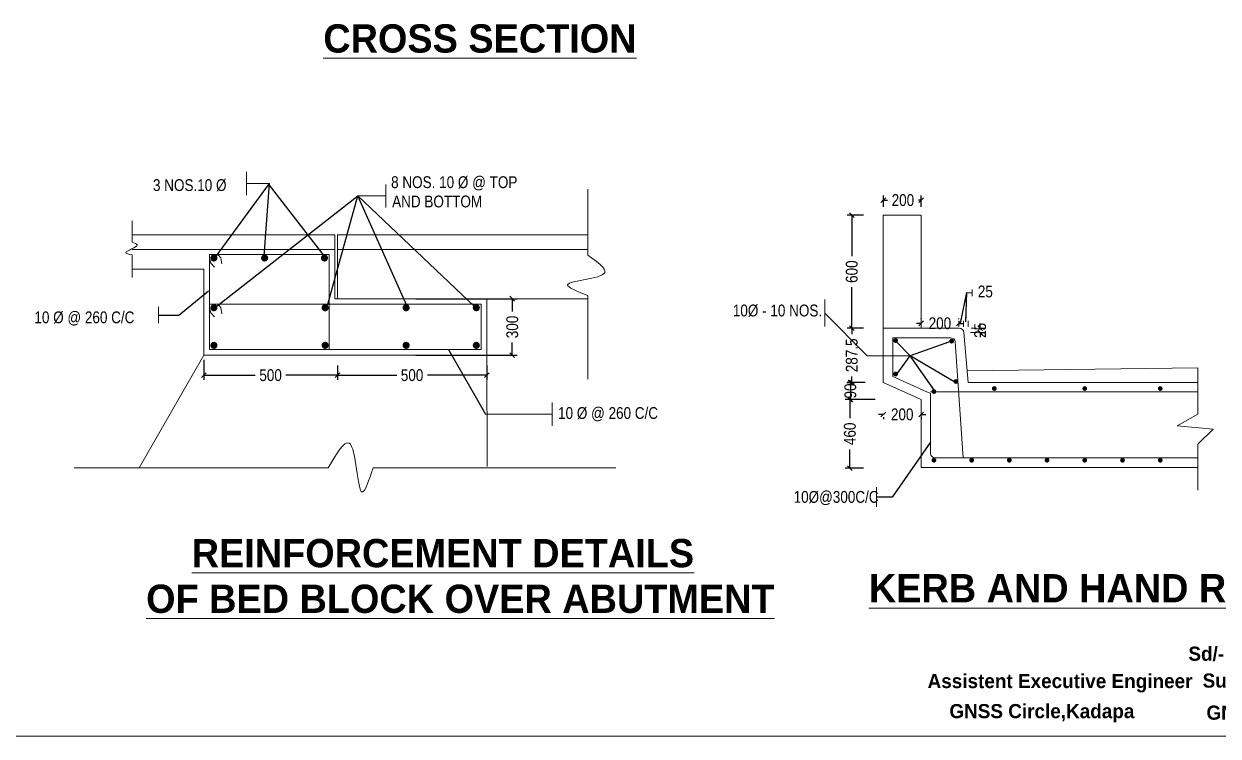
# Model space of a CAD drawing. Header units: millimetres. Extents: x 634882 to 694912, y 48526 to 85494.
# Drawn here: x 649237 to 674564, y 48526 to 63629 of the extents above; entities that cross this region are included whole.
import ezdxf

# ---------------------------------------------------------------- set-up
doc = ezdxf.new("R2010")
doc.units = ezdxf.units.MM
doc.header["$LTSCALE"] = 300
doc.header["$MEASUREMENT"] = 0
doc.layers.add('abutment', color=7, linetype='Continuous')
doc.layers.add('canal', color=7, linetype='Continuous')
doc.styles.add('ARIAL NARROW', font='ARIALN.TTF', dxfattribs={"height": 250})
doc.styles.add('CITYBLUEPR', font='cityb___.ttf')
doc.dimstyles.new('STANDARD$0', dxfattribs={"dimscale": 88.888889, "dimtxt": 0.02, "dimasz": 0.02, "dimexe": 0.05, "dimexo": 0.1, "dimgap": 0.002, "dimtad": 2, "dimdec": 0, "dimzin": 1, "dimdsep": 46, "dimtxsty": 'Standard', "dimcen": 0.09, "dimadec": 0, "dimazin": 0, "dimtfac": 1, "dimtdec": 4, "dimtofl": 0, "dimtmove": 0, "dimatfit": 3, "dimfxl": 1, "dimtolj": 1, "dimtzin": 1, "dimarcsym": 0})
doc.dimstyles.new('STANDARD$7', dxfattribs={"dimtxt": 2, "dimasz": 2, "dimexe": 1.25, "dimexo": 0.625, "dimtad": 1, "dimdec": 0, "dimlfac": 0.5, "dimdsep": 46, "dimtxsty": 'ARIAL NARROW', "dimcen": 2.5, "dimdle": 0.1, "dimse1": 1, "dimse2": 1, "dimadec": 0, "dimazin": 0, "dimtfac": 1, "dimtdec": 0, "dimtmove": 0, "dimatfit": 3, "dimfxl": 1, "dimtolj": 1, "dimtzin": 0, "dimarcsym": 0})

# ---------------------------------------------------------------- blocks, each defined once
blk = doc.blocks.new('_Oblique')
at = {"color": 0, "linetype": 'ByBlock', "lineweight": -2}
blk.add_line((-0.5, -0.5), (0.5, 0.5), dxfattribs=at)
blk = doc.blocks.new('*D126')
at = {"layer": 'abutment', "color": 0, "lineweight": -2, "transparency": 16777216}
for p, q in [((653053, 56502), (653053, 56079)), ((655886, 56383), (655886, 56079)), ((653053, 56179), (654143, 56179)), ((655886, 56179), (654795, 56179))]:
    blk.add_line(p, q, dxfattribs=at)
at = {"layer": 'Defpoints', "color": 0, "lineweight": 9, "transparency": 16777216}
for p in [(653053, 56602), (655886, 56483), (653053, 56179)]:
    blk.add_point(p, dxfattribs=at)
at = {"layer": 'abutment', "color": 0, "lineweight": -2, "transparency": 16777216, "xscale": 100, "yscale": 100, "zscale": 100, "rotation": 180}
blk.add_blockref('_Oblique', (653053, 56179), dxfattribs=at)
at = {"layer": 'abutment', "color": 0, "lineweight": -2, "transparency": 16777216, "xscale": 100, "yscale": 100, "zscale": 100}
blk.add_blockref('_Oblique', (655886, 56179), dxfattribs=at)
at = {"layer": 'abutment', "color": 0, "lineweight": 9, "transparency": 16777216, "insert": (654469, 56179), "char_height": 250, "attachment_point": 5, "style": 'ARIAL NARROW'}
blk.add_mtext('\\A1;500', dxfattribs=at)
blk = doc.blocks.new('*D127')
at = {"layer": 'abutment', "color": 0, "lineweight": -2, "transparency": 16777216}
for p, q in [((657548, 57802), (659695, 57802)), ((659595, 57802), (659595, 57528)), ((659595, 56602), (659595, 56876)), ((657548, 56602), (659695, 56602))]:
    blk.add_line(p, q, dxfattribs=at)
at = {"layer": 'Defpoints', "color": 0, "lineweight": 9, "transparency": 16777216}
for p in [(657448, 57802), (657448, 56602), (659595, 56602)]:
    blk.add_point(p, dxfattribs=at)
at = {"layer": 'abutment', "color": 0, "lineweight": -2, "transparency": 16777216, "xscale": 100, "yscale": 100, "zscale": 100}
for p, rotation in [((659595, 57802), 90), ((659595, 56602), 270)]:
    blk.add_blockref('_Oblique', p, dxfattribs=dict(at, rotation=rotation))
at = {"layer": 'abutment', "color": 0, "lineweight": 9, "transparency": 16777216, "insert": (659595, 57202), "char_height": 250, "attachment_point": 5, "rotation": 90, "style": 'ARIAL NARROW'}
blk.add_mtext('\\A1;300', dxfattribs=at)
blk = doc.blocks.new('*D128')
at = {"layer": 'abutment', "color": 0, "lineweight": -2, "transparency": 16777216}
for p, q in [((655886, 56383), (655886, 56079)), ((659053, 56383), (659053, 56079)), ((655886, 56179), (657143, 56179)), ((659053, 56179), (657795, 56179))]:
    blk.add_line(p, q, dxfattribs=at)
at = {"layer": 'Defpoints', "color": 0, "lineweight": 9, "transparency": 16777216}
for p in [(655886, 56483), (659053, 56483), (655886, 56179)]:
    blk.add_point(p, dxfattribs=at)
at = {"layer": 'abutment', "color": 0, "lineweight": -2, "transparency": 16777216, "xscale": 100, "yscale": 100, "zscale": 100, "rotation": 180}
blk.add_blockref('_Oblique', (655886, 56179), dxfattribs=at)
at = {"layer": 'abutment', "color": 0, "lineweight": -2, "transparency": 16777216, "xscale": 100, "yscale": 100, "zscale": 100}
blk.add_blockref('_Oblique', (659053, 56179), dxfattribs=at)
at = {"layer": 'abutment', "color": 0, "lineweight": 9, "transparency": 16777216, "insert": (657469, 56179), "char_height": 250, "attachment_point": 5, "style": 'ARIAL NARROW'}
blk.add_mtext('\\A1;500', dxfattribs=at)
blk = doc.blocks.new('*D129')
at = {"layer": 'abutment', "color": 0, "lineweight": -2, "transparency": 16777216}
for p, q in [((667045, 59575), (666695, 59575)), ((666795, 59575), (666795, 58702)), ((666795, 57175), (666795, 58048)), ((667045, 57175), (666695, 57175))]:
    blk.add_line(p, q, dxfattribs=at)
at = {"layer": 'Defpoints', "color": 0, "lineweight": 9, "transparency": 16777216}
for p in [(666795, 59575), (667145, 59575), (667145, 57175)]:
    blk.add_point(p, dxfattribs=at)
at = {"layer": 'abutment', "color": 0, "lineweight": -2, "transparency": 16777216, "xscale": 100, "yscale": 100, "zscale": 100}
for p, rotation in [((666795, 59575), 90), ((666795, 57175), 270)]:
    blk.add_blockref('_Oblique', p, dxfattribs=dict(at, rotation=rotation))
at = {"layer": 'abutment', "color": 0, "lineweight": 9, "transparency": 16777216, "insert": (666795, 58375), "char_height": 250, "attachment_point": 5, "rotation": 90, "style": 'ARIAL NARROW'}
blk.add_mtext('\\A1;600', dxfattribs=at)
blk = doc.blocks.new('*D130')
at = {"layer": 'abutment', "color": 0, "lineweight": -2, "transparency": 16777216}
for p, q in [((668264, 57279), (668164, 57279)), ((668264, 57369), (668264, 57379)), ((669064, 57369), (669064, 57379)), ((669064, 57279), (669164, 57279))]:
    blk.add_line(p, q, dxfattribs=at)
at = {"layer": 'Defpoints', "color": 0, "lineweight": 9, "transparency": 16777216}
for p in [(668264, 57279), (668264, 57269), (669064, 57269)]:
    blk.add_point(p, dxfattribs=at)
at = {"layer": 'abutment', "color": 0, "lineweight": -2, "transparency": 16777216, "xscale": 100, "yscale": 100, "zscale": 100}
blk.add_blockref('_Oblique', (668264, 57279), dxfattribs=at)
at = {"layer": 'abutment', "color": 0, "lineweight": -2, "transparency": 16777216, "xscale": 100, "yscale": 100, "zscale": 100, "rotation": 180}
blk.add_blockref('_Oblique', (669064, 57279), dxfattribs=at)
at = {"layer": 'abutment', "color": 0, "lineweight": 9, "transparency": 16777216, "insert": (668664, 57279), "char_height": 250, "attachment_point": 5, "style": 'ARIAL NARROW'}
blk.add_mtext('\\A1;200', dxfattribs=at)
blk = doc.blocks.new('*D131')
at = {"layer": 'abutment', "color": 0, "lineweight": -2, "transparency": 16777216}
for p, q in [((667045, 57175), (666695, 57175)), ((666795, 57175), (666795, 57048)), ((667082, 56025), (666695, 56025)), ((666795, 56025), (666795, 56152))]:
    blk.add_line(p, q, dxfattribs=at)
at = {"layer": 'Defpoints', "color": 0, "lineweight": 9, "transparency": 16777216}
for p in [(667145, 57175), (666795, 56025), (667182, 56025)]:
    blk.add_point(p, dxfattribs=at)
at = {"layer": 'abutment', "color": 0, "lineweight": -2, "transparency": 16777216, "xscale": 100, "yscale": 100, "zscale": 100}
for p, rotation in [((666795, 57175), 90), ((666795, 56025), 270)]:
    blk.add_blockref('_Oblique', p, dxfattribs=dict(at, rotation=rotation))
at = {"layer": 'abutment', "color": 0, "lineweight": 9, "transparency": 16777216, "insert": (666795, 56600), "char_height": 250, "attachment_point": 5, "rotation": 90, "style": 'ARIAL NARROW'}
blk.add_mtext('\\A1;287.5', dxfattribs=at)
blk = doc.blocks.new('*D132')
at = {"layer": 'abutment', "color": 0, "lineweight": -2, "transparency": 16777216}
for p, q in [((666689, 56025), (666865, 56025)), ((666765, 56025), (666765, 55665)), ((667289, 55665), (666665, 55665))]:
    blk.add_line(p, q, dxfattribs=at)
at = {"layer": 'Defpoints', "color": 0, "lineweight": 9, "transparency": 16777216}
for p in [(666589, 56025), (666765, 55665), (667389, 55665)]:
    blk.add_point(p, dxfattribs=at)
at = {"layer": 'abutment', "color": 0, "lineweight": -2, "transparency": 16777216, "xscale": 100, "yscale": 100, "zscale": 100}
for p, rotation in [((666765, 56025), 90), ((666765, 55665), 270)]:
    blk.add_blockref('_Oblique', p, dxfattribs=dict(at, rotation=rotation))
at = {"layer": 'abutment', "color": 0, "lineweight": 9, "transparency": 16777216, "insert": (666765, 55845), "char_height": 250, "attachment_point": 5, "rotation": 90, "style": 'ARIAL NARROW'}
blk.add_mtext('\\A1;90', dxfattribs=at)
blk = doc.blocks.new('*D133')
at = {"layer": 'abutment', "color": 0, "lineweight": -2, "transparency": 16777216}
for p, q in [((667045, 55665), (666655, 55665)), ((666755, 55665), (666755, 55266)), ((666755, 54207), (666755, 54606)), ((667045, 54207), (666655, 54207))]:
    blk.add_line(p, q, dxfattribs=at)
at = {"layer": 'Defpoints', "color": 0, "lineweight": 9, "transparency": 16777216}
for p in [(667145, 55665), (666755, 54207), (667145, 54207)]:
    blk.add_point(p, dxfattribs=at)
at = {"layer": 'abutment', "color": 0, "lineweight": -2, "transparency": 16777216, "xscale": 100, "yscale": 100, "zscale": 100}
for p, rotation in [((666755, 55665), 90), ((666755, 54207), 270)]:
    blk.add_blockref('_Oblique', p, dxfattribs=dict(at, rotation=rotation))
at = {"layer": 'abutment', "color": 0, "lineweight": 9, "transparency": 16777216, "insert": (666755, 54936), "char_height": 250, "attachment_point": 5, "rotation": 90, "style": 'ARIAL NARROW'}
blk.add_mtext('\\A1;460', dxfattribs=at)
blk = doc.blocks.new('*D134')
at = {"layer": 'abutment', "color": 0, "lineweight": -2, "transparency": 16777216}
for p, q in [((667464, 55347), (667364, 55347)), ((667464, 55288), (667464, 55247)), ((668264, 55347), (668364, 55347)), ((668264, 55288), (668264, 55247))]:
    blk.add_line(p, q, dxfattribs=at)
at = {"layer": 'Defpoints', "color": 0, "lineweight": 9, "transparency": 16777216}
for p in [(667464, 55388), (668264, 55388), (668264, 55347)]:
    blk.add_point(p, dxfattribs=at)
at = {"layer": 'abutment', "color": 0, "lineweight": -2, "transparency": 16777216, "xscale": 100, "yscale": 100, "zscale": 100}
blk.add_blockref('_Oblique', (667464, 55347), dxfattribs=at)
at = {"layer": 'abutment', "color": 0, "lineweight": -2, "transparency": 16777216, "xscale": 100, "yscale": 100, "zscale": 100, "rotation": 180}
blk.add_blockref('_Oblique', (668264, 55347), dxfattribs=at)
at = {"layer": 'abutment', "color": 0, "lineweight": 9, "transparency": 16777216, "insert": (667864, 55347), "char_height": 250, "attachment_point": 5, "style": 'ARIAL NARROW'}
blk.add_mtext('\\A1;200', dxfattribs=at)
blk = doc.blocks.new('*D135')
at = {"layer": 'abutment', "color": 0, "lineweight": -2, "transparency": 16777216}
for p, q in [((669518, 57175), (669518, 57275)), ((669512, 57175), (669618, 57175)), ((669512, 57084), (669618, 57084)), ((669518, 57084), (669518, 56984))]:
    blk.add_line(p, q, dxfattribs=at)
at = {"layer": 'Defpoints', "color": 0, "lineweight": 9, "transparency": 16777216}
for p in [(669412, 57175), (669412, 57084), (669518, 57175)]:
    blk.add_point(p, dxfattribs=at)
at = {"layer": 'abutment', "color": 0, "lineweight": -2, "transparency": 16777216, "xscale": 100, "yscale": 100, "zscale": 100}
for p, rotation in [((669518, 57175), 270), ((669518, 57084), 90)]:
    blk.add_blockref('_Oblique', p, dxfattribs=dict(at, rotation=rotation))
at = {"layer": 'abutment', "color": 0, "lineweight": 9, "transparency": 16777216, "insert": (669518, 57129), "char_height": 250, "attachment_point": 5, "rotation": 90, "style": 'ARIAL NARROW'}
blk.add_mtext('\\A1;25', dxfattribs=at)
blk = doc.blocks.new('*D136')
at = {"layer": 'abutment', "color": 0, "lineweight": -2, "transparency": 16777216}
for p, q in [((667464, 59749), (667464, 59991)), ((667464, 59891), (667551, 59891)), ((668264, 59891), (668207, 59891)), ((668264, 59749), (668264, 59991))]:
    blk.add_line(p, q, dxfattribs=at)
at = {"layer": 'Defpoints', "color": 0, "lineweight": 9, "transparency": 16777216}
for p in [(668264, 59891), (667464, 59649), (668264, 59649)]:
    blk.add_point(p, dxfattribs=at)
at = {"layer": 'abutment', "color": 0, "lineweight": -2, "transparency": 16777216, "xscale": 100, "yscale": 100, "zscale": 100, "rotation": 180}
blk.add_blockref('_Oblique', (667464, 59891), dxfattribs=at)
at = {"layer": 'abutment', "color": 0, "lineweight": -2, "transparency": 16777216, "xscale": 100, "yscale": 100, "zscale": 100}
blk.add_blockref('_Oblique', (668264, 59891), dxfattribs=at)
at = {"layer": 'abutment', "color": 0, "lineweight": 9, "transparency": 16777216, "insert": (667879, 59891), "char_height": 250, "attachment_point": 5, "style": 'ARIAL NARROW'}
blk.add_mtext('\\A1;200', dxfattribs=at)

msp = doc.modelspace()

# ---------------------------------------------------------------- linework, layer by layer
at = {"layer": 'abutment', "lineweight": 9}
for p, q in [((653958.4, 59994.1), (653958.4, 60488.3)), ((654445.7, 60241.2), (653959.5, 60241.2)), ((656915.5, 59732), (656915.5, 60226.2)), ((661200.1, 58723.7), (661200.1, 60125.4)), ((656321.9, 59979.1), (656915.5, 59979.1)), ((667463.8, 59574.9), (667463.8, 56024.9)), ((667463.8, 59574.9), (668263.8, 59574.9)), ((668263.8, 59574.9), (668263.8, 57174.9)), ((651532.6, 59001.5), (651532.6, 59449.4)), ((651532.6, 59153.1), (655833.9, 59153.1)), ((655833.9, 59153.1), (655833.9, 57802)), ((655885.6, 59153.1), (655885.6, 57802)), ((655885.6, 59153.1), (661200.1, 59153.1)), ((651532.6, 58842), (655833.9, 58842)), ((651695.3, 58842), (655833.9, 58842)), ((655885.6, 58842), (661200.1, 58842)), ((655885.6, 58842), (661200.1, 58842)), ((651532.6, 58249.5), (651532.6, 58729)), ((653172.6, 58736.5), (655713.9, 58736.5)), ((653172.6, 56722), (653172.6, 58736.5)), ((653172.6, 58653.6), (653203.6, 58553.2)), ((653203.6, 58553.2), (653279.3, 58468.9)), ((653352.5, 58736.5), (653414.5, 58668.5)), ((653414.5, 58668.5), (653433.1, 58538.3)), ((655713.9, 58736.5), (655713.9, 56722)), ((651532.6, 58427.3), (653052.6, 58427.3)), ((653052.6, 57802), (653052.6, 58427.3)), ((653052.6, 56602), (653052.6, 57802)), ((655833.9, 57802), (661200.1, 57802)), ((659052.6, 56602), (659052.6, 57802)), ((661200.1, 56096.4), (661200.1, 57867.5)), ((666221.1, 57212.5), (666221.1, 57781.6)), ((669351, 57856.3), (669351, 57995.4)), ((652093.4, 57281.5), (652093.4, 57628.6)), ((653172.6, 57682), (658932.6, 57682)), ((653172.6, 57599.1), (653203.6, 57498.7)), ((653203.6, 57498.7), (653279.3, 57414.4)), ((653352.5, 57682), (653414.5, 57614)), ((653414.5, 57614), (653433.1, 57483.9)), ((658932.6, 57682), (658932.6, 56722)), ((667122.1, 56592.6), (666221.1, 57497)), ((669063.8, 57329.9), (669063.8, 57208.2)), ((669063.8, 57329.9), (669063.8, 57208.2)), ((669163.8, 57329.9), (669163.8, 57208.2)), ((669163.8, 57329.9), (669163.8, 57208.2)), ((669263.8, 57329.9), (669263.8, 57208.2)), ((669263.8, 57329.9), (669263.8, 57208.2)), ((667463.8, 57174.9), (668263.8, 57174.9)), ((668263.8, 57174.9), (669072.2, 57174.9)), ((669171.8, 57083.6), (669263.8, 56024.9)), ((669314.3, 57083.6), (669456.9, 57083.6)), ((669323.2, 57174.9), (669434.6, 57174.9)), ((667663.8, 56974.9), (667663.8, 56154.2)), ((667663.8, 56974.9), (668263.8, 56974.9)), ((668263.8, 56974.9), (668888.8, 56974.9)), ((668988.4, 56883.6), (669160.5, 54424.3)), ((653052.6, 56602), (651681.3, 54216)), ((653052.6, 56602), (659052.6, 56602)), ((653172.6, 56722), (658932.6, 56722)), ((659052.6, 56602), (659058.9, 54242.3)), ((668035.8, 56592.6), (667122.1, 56592.6)), ((669242.1, 56274.9), (674131.4, 56333)), ((674131.4, 56333), (674131.4, 55355.3)), ((667463.8, 56024.9), (668263.8, 55664.9)), ((667663.8, 56154.2), (668463.8, 55794.2)), ((669263.8, 56024.9), (674131.4, 56024.9)), ((668463.8, 55825.2), (674131.4, 55825.2)), ((668463.8, 55794.2), (668463.8, 54524.3)), ((660437.4, 55104.9), (660437.4, 55599.1)), ((668263.8, 55664.9), (668263.8, 54224.6)), ((659028.7, 55352), (660437.4, 55352)), ((674131.4, 55355.3), (673696.2, 55102.9)), ((673696.2, 55102.9), (674462.3, 55034.1)), ((674462.3, 55034.1), (674131.4, 54716.4)), ((674131.4, 54716.4), (674131.4, 53744.9)), ((655693.2, 54216), (650299.6, 54216)), ((661792, 54216), (656642.9, 54216)), ((668263.8, 54224.6), (674131.4, 54224.6)), ((668563.8, 54424.3), (674131.4, 54424.3)), ((667317.7, 53388), (667317.7, 53803.1))]:
    msp.add_line(p, q, dxfattribs=at)
for points, const_width in [([(653229.6, 58664.5, 1), (653304.6, 58664.5, 1)], 75), ([(654305.3, 58664.5, 1), (654380.3, 58664.5, 1)], 75), ([(655573.2, 58664.5, 1), (655648.2, 58664.5, 1)], 75), ([(653229.6, 57610, 1), (653304.6, 57610, 1)], 75), ([(655588.5, 57610, 1), (655663.5, 57610, 1)], 75), ([(657306, 57610, 1), (657381, 57610, 1)], 75), ([(658794.3, 57610, 1), (658869.3, 57610, 1)], 75), ([(653229.6, 56812.2, 1), (653304.6, 56812.2, 1)], 75), ([(655588.5, 56812.2, 1), (655663.5, 56812.2, 1)], 75), ([(657306, 56812.2, 1), (657381, 56812.2, 1)], 75), ([(658794.3, 56812.2, 1), (658869.3, 56812.2, 1)], 75), ([(667699.9, 56913.3, 1), (667749.9, 56913.3, 1)], 50), ([(668886.7, 56901.1, 1), (668936.7, 56901.1, 1)], 50), ([(667699.9, 56204.5, 1), (667749.9, 56204.5, 1)], 50), ([(668978.5, 56045.6, 1), (669028.5, 56045.6, 1)], 50), ([(668511.2, 55833.2, 1), (668561.2, 55833.2, 1)], 50), ([(669791.4, 55897, -1), (669841.4, 55897, -1)], 50), ([(671711.2, 55897, -1), (671761.2, 55897, -1)], 50), ([(673311.2, 55897, -1), (673361.2, 55897, -1)], 50), ([(668511.2, 54376.1, -1), (668561.2, 54376.1, -1)], 50), ([(669311.2, 54376.1, -1), (669361.2, 54376.1, -1)], 50), ([(670111.2, 54376.1, -1), (670161.2, 54376.1, -1)], 50), ([(670911.2, 54376.1, -1), (670961.2, 54376.1, -1)], 50), ([(671711.2, 54376.1, -1), (671761.2, 54376.1, -1)], 50), ([(672511.2, 54376.1, -1), (672561.2, 54376.1, -1)], 50), ([(673311.2, 54376.1, -1), (673361.2, 54376.1, -1)], 50)]:
    msp.add_lwpolyline(points, format="xyb", close=True, dxfattribs=dict(at, const_width=const_width))
for centre, start, end in [((669072.2, 57074.9), 4.96974, 90), ((668888.8, 56874.9), 4.96974, 90), ((668563.8, 54524.3), 180, 270)]:
    msp.add_arc(centre, 100, start, end, dxfattribs=at)
for points in [[(651532.6, 59001.5), (651639.7, 58943.5), (651395.9, 58775.4), (651532.6, 58729)], [(661200.1, 58723.7), (661554.5, 58353.4), (660767, 58098.9), (661200.1, 57867.5)], [(655693.2, 54216), (656133.3, 54741.1), (656411.3, 53699.9), (656642.9, 54216)]]:
    msp.add_spline(points, degree=3, dxfattribs=at)
at = {"layer": 'canal', "linetype": 'Continuous', "lineweight": 9}
msp.add_line((694881.5, 48526.5), (634881.5, 48526.5), dxfattribs=at)

# ---------------------------------------------------------------- texts
at = {"lineweight": 9, "style": 'CITYBLUEPR'}
for s, p in [('Sd/- Dated:10.08.2009', (673933.9, 50124.2)), ('Assistent Executive Engineer', (668401.9, 49544.2)), ('Superintending Engineer', (674235.4, 49554.2)), ('GNSS Circle,Kadapa', (668864.5, 48906.5)), ('GNSS Circle,Kadapa', (674317, 48874.2))]:
    msp.add_text(s, height=300, dxfattribs=at).set_placement(p)
at = {"layer": 'abutment', "lineweight": 9}
for s, height, style, p in [('%%UCROSS SECTION', 600, 'CITYBLUEPR', (655587.1, 63019.6)), ('3 NOS.10 %%c', 250, 'ARIAL NARROW', (651973.8, 60085)), ('8 NOS. 10 %%C @ TOP', 250, 'ARIAL NARROW', (657024.4, 60147)), ('AND BOTTOM', 250, 'ARIAL NARROW', (657046.5, 59737.8)), ('10 %%C @ 260 C/C', 250, 'ARIAL NARROW', (649459.7, 57281.4)), ('10%%C - 10 NOS.', 250, 'ARIAL NARROW', (664272.2, 57426.1)), ('10 %%C @ 260 C/C', 250, 'ARIAL NARROW', (660565.3, 55252.1)), ('10%%C@300C/C', 250, 'ARIAL NARROW', (665560.8, 53473.9)), ('%%UREINFORCEMENT DETAILS', 600, 'CITYBLUEPR', (652796.5, 52106.7)), ('%%UKERB AND HAND RAILS', 600, 'CITYBLUEPR', (667159.1, 51362.9)), ('%%UOF BED BLOCK OVER ABUTMENT', 600, 'CITYBLUEPR', (651829.1, 51138.6))]:
    msp.add_text(s, height=height, dxfattribs=dict(at, style=style)).set_placement(p)
at = {"layer": 'abutment', "lineweight": 9, "insert": (669628, 57953.1), "char_height": 250, "attachment_point": 5, "style": 'ARIAL NARROW'}
msp.add_mtext('\\A1;25', dxfattribs=at)

# ---------------------------------------------------------------- dimensions: what is measured, and where the dimension line sits
at = {"layer": 'abutment', "lineweight": 9}
dim = msp.add_linear_dim(base=(668263.8, 59891.4), p1=(667463.8, 59649.2), p2=(668263.8, 59649.2), text='200', dimstyle='STANDARD$0', override={"dimscale": 1, "dimtxt": 250, "dimasz": 100, "dimexe": 100, "dimexo": 100, "dimgap": 100, "dimtad": 0, "dimtoh": 1, "dimzin": 0, "dimtxsty": 'ARIAL NARROW', "dimblk1": 'Oblique', "dimblk2": 'Oblique', "dimsah": 1, "dimtzin": 0}, dxfattribs=at)
dim.commit()
dim.dimension.update_dxf_attribs({"geometry": '*D136', "text_midpoint": (667879.1, 59891.4), "dimtype": 160})
for base, p1, p2, text, picture, middle in [((666795.3, 59574.9), (667145.5, 57174.9), (667145.5, 59574.9), '600', '*D129', (666795.3, 58374.9)), ((659595.4, 56602), (657447.8, 57802), (657447.8, 56602), '300', '*D127', (659595.4, 57202)), ((666795.3, 56024.9), (667145.5, 57174.9), (667181.7, 56024.9), '287.5', '*D131', (666795.3, 56599.9)), ((666754.6, 54206.8), (667145.5, 55664.9), (667145.5, 54206.8), '460', '*D133', (666754.6, 54935.9))]:
    dim = msp.add_linear_dim(base=base, p1=p1, p2=p2, angle=90, text=text, dimstyle='STANDARD$0', override={"dimscale": 1, "dimtxt": 250, "dimasz": 100, "dimexe": 100, "dimexo": 100, "dimgap": 100, "dimtad": 0, "dimtoh": 1, "dimzin": 0, "dimtxsty": 'ARIAL NARROW', "dimblk1": 'Oblique', "dimblk2": 'Oblique', "dimsah": 1, "dimtzin": 0}, dxfattribs=at)
    dim.commit()
    dim.dimension.update_dxf_attribs({"geometry": picture, "text_midpoint": middle})
for base, p1, p2, text, picture, middle in [((668263.8, 57279.1), (669063.8, 57269), (668263.8, 57269), '200', '*D130', (668663.8, 57279.1)), ((653052.6, 56178.6), (655885.6, 56483.4), (653052.6, 56602), '500', '*D126', (654469.1, 56178.6)), ((655885.6, 56178.6), (659052.6, 56483.4), (655885.6, 56483.4), '500', '*D128', (657469.1, 56178.6)), ((668263.8, 55347), (667463.8, 55387.6), (668263.8, 55387.6), '200', '*D134', (667863.8, 55347))]:
    dim = msp.add_linear_dim(base=base, p1=p1, p2=p2, text=text, dimstyle='STANDARD$0', override={"dimscale": 1, "dimtxt": 250, "dimasz": 100, "dimexe": 100, "dimexo": 100, "dimgap": 100, "dimtad": 0, "dimtoh": 1, "dimzin": 0, "dimtxsty": 'ARIAL NARROW', "dimblk1": 'Oblique', "dimblk2": 'Oblique', "dimsah": 1, "dimtzin": 0}, dxfattribs=at)
    dim.commit()
    dim.dimension.update_dxf_attribs({"geometry": picture, "text_midpoint": middle})
for base, p1, p2, text, picture, middle in [((669518.1, 57174.9), (669412.3, 57083.6), (669412.3, 57174.9), '25', '*D135', (669518.1, 57129.2)), ((666765.1, 55664.9), (666589.5, 56024.9), (667389.5, 55664.9), '90', '*D132', (666765.1, 55844.9))]:
    dim = msp.add_linear_dim(base=base, p1=p1, p2=p2, angle=90, text=text, dimstyle='STANDARD$0', override={"dimscale": 1, "dimtxt": 250, "dimasz": 100, "dimexe": 100, "dimexo": 100, "dimgap": 100, "dimtad": 0, "dimtoh": 1, "dimzin": 0, "dimtxsty": 'ARIAL NARROW', "dimblk1": 'Oblique', "dimblk2": 'Oblique', "dimsah": 1, "dimtzin": 0}, dxfattribs=at)
    dim.commit()
    dim.dimension.update_dxf_attribs({"geometry": picture, "text_midpoint": middle, "dimtype": 160})

# ---------------------------------------------------------------- leaders
for points in [[(653300.4, 58679.4), (654445.7, 60241.2)], [(654332.7, 58713.1), (654445.7, 60241.2)], [(655610.7, 58702), (654443.4, 60208.9)], [(653300.4, 57625), (656321.9, 59979.1)], [(655663.5, 57610), (656321.9, 59979.1)], [(658801.6, 57632.2), (656321.9, 59979.1)], [(657381, 57610), (656321.9, 59979.1)], [(653154, 57963.2), (652521.7, 57444.2), (652103.9, 57444.2)], [(669100.3, 57285.9), (669234, 57931.4)], [(669211.7, 57313.7), (669234, 57931.4), (669351, 57925.8)], [(667738.8, 56892.5), (668035.8, 56592.6)], [(668887, 56897), (668035.8, 56592.6)], [(658241.2, 56722), (659028.7, 55352)], [(667749.9, 56204.5), (668035.8, 56592.6)], [(668982.7, 56031.7), (668035.8, 56592.6), (668048.1, 56592.6)], [(668547.5, 55855.4), (668035.8, 56592.6)], [(668463.8, 54761.9), (667654.1, 53595.6), (667317.7, 53595.6)]]:
    msp.add_leader(points, dimstyle='STANDARD$7', override={"dimtxt": 250, "dimasz": 100, "dimexe": 100, "dimexo": 100, "dimgap": 100, "dimtad": 0, "dimtoh": 1, "dimlfac": 1, "dimzin": 0, "dimtxsty": 'ARIAL NARROW', "dimcen": 0.09, "dimtdec": 4, "dimtofl": 0}, dxfattribs=at)

doc.saveas('drawing.dxf')
